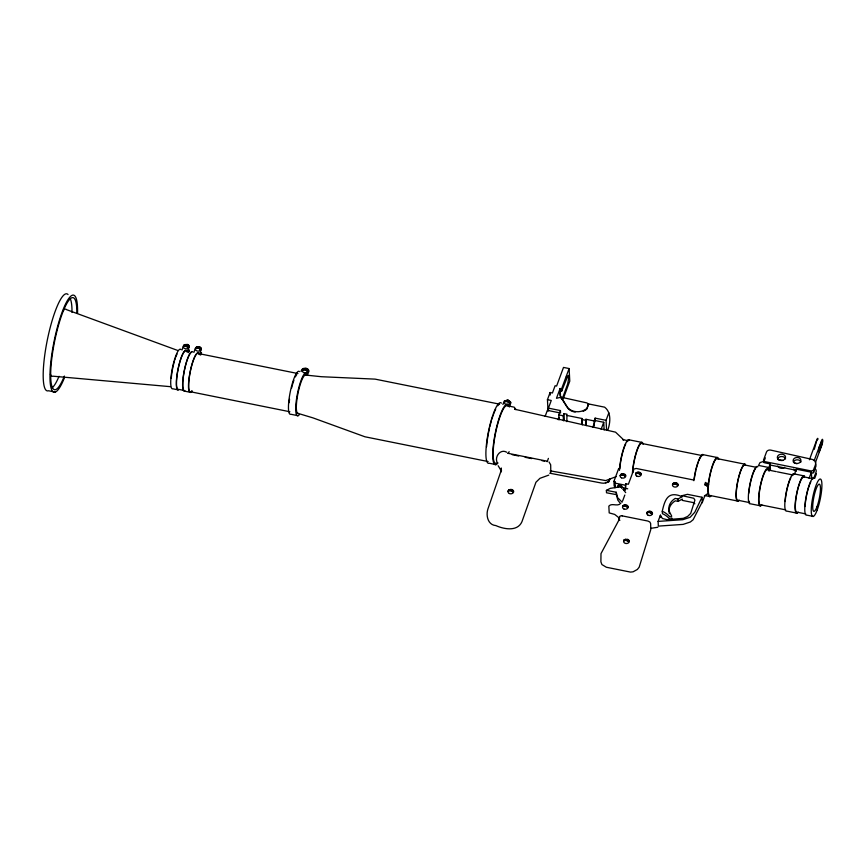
<?xml version="1.0" encoding="UTF-8"?>
<svg xmlns="http://www.w3.org/2000/svg" width="866" height="866" viewBox="0 0 866 866"><rect width="100%" height="100%" fill="white"/><g stroke="black" fill="none" stroke-linecap="round" stroke-linejoin="round"><path stroke-width="1.3" d="M619.753 502.605L617.859 500.191L616.354 494.648L606.503 492.776L606.384 490.373L610.27 488.359L619.244 486.973L623.693 487.699L623.942 490.383L625.696 492.646M619.58 517.229L619.233 519.925L619.363 519.243L600.993 553.612L600.896 561.839L601.913 564.556L606.352 567.241L630.524 572.101L633.078 571.809L637.365 569.46L639.184 567.176L650.799 529.505L650.637 523.475L649.836 521.992L647.855 521.04L622.199 515.876M184.988 344.516L183.57 346.129L185.714 345.566A5.142 3.107 20.3 0 1 186.309 345.686L188.507 347.179L188.474 345.956L186.612 344.885A5.142 3.107 20.3 0 0 186.017 344.755L183.863 345.328L188.81 346.378M200.858 348.641L195.911 347.591L198.065 347.017A5.142 3.107 20.3 0 1 198.66 347.147L200.522 348.219L200.555 349.453L198.357 347.959A5.142 3.107 20.3 0 0 197.762 347.829L195.619 348.392L195.976 347.483M302.58 370.312L303.219 369.111L305.048 368.829A5.142 3.107 20.3 0 1 305.655 368.959L307.506 370.02L307.549 371.254L305.406 369.782A5.142 3.107 20.3 0 0 304.756 369.63L302.602 370.204M509.576 403.015L507.379 401.521A5.142 3.107 20.3 0 0 506.783 401.391C503.99 402.322 504.564 400.547 507.021 400.579A5.142 3.107 20.3 0 1 507.671 400.72L509.868 402.214L509.511 403.123M508.19 491.206L508.829 489.994L510.659 489.723A5.142 3.107 20.3 0 1 511.254 489.853L513.116 490.914L513.148 492.148L510.951 490.654A5.142 3.107 20.3 0 0 510.355 490.524L508.212 491.087M620.305 475.51L620.944 474.308L622.773 474.027A5.142 3.107 20.3 0 1 623.368 474.157L625.23 475.218L625.263 476.452L623.13 474.979A5.142 3.107 20.3 0 0 622.47 474.839L620.327 475.402M622.697 506.632L623.336 505.43L625.165 505.149A5.142 3.107 20.3 0 1 625.761 505.279L627.623 506.339L627.666 507.573L625.468 506.08A5.142 3.107 20.3 0 0 624.873 505.96L622.719 506.523M635.763 473.886L636.402 472.684L638.231 472.403A5.142 3.107 20.3 0 1 638.827 472.533L640.688 473.594L640.721 474.828L638.588 473.356A5.142 3.107 20.3 0 0 637.928 473.215L635.785 473.778M623.769 540.914L624.408 539.713L626.237 539.431A5.142 3.107 20.3 0 1 626.843 539.561L628.694 540.633L628.738 541.867L626.54 540.373A5.142 3.107 20.3 0 0 625.945 540.243L623.791 540.806M646.999 512.964L647.638 511.752L649.457 511.47A5.142 3.107 20.3 0 1 650.063 511.6L651.914 512.672L651.957 513.906L649.814 512.423A5.142 3.107 20.3 0 0 649.164 512.282L647.021 512.845M677.894 484.614L677.602 485.415L675.404 483.921A5.142 3.107 20.3 0 0 674.798 483.791C671.951 484.744 672.644 482.882 675.101 482.99A5.142 3.107 20.3 0 1 675.697 483.12L677.894 484.614L672.958 483.553M550.798 472.36L550.679 464.804L549.022 461.946M768.174 470.108L770.145 463.905L764.602 462.79L763.52 461.448L760.012 462.585L758.551 465.432L768.813 467.499M181.979 350.016L183.56 345.761M188.452 352.624L189.34 350.21M193.876 352.408L195.456 348.154L196.972 346.92M200.62 355.071L201.507 352.668M301.032 371.546L301.779 369.533L303.717 368.364L306.153 368.267L308.166 369.262L309.032 370.994L307.506 374.783A21.953 4.417 -78.6 0 0 297.547 393.153A21.953 4.417 -78.6 0 0 299.43 414.533M502.93 404.476L504.164 401.142L508.18 400.2L510.994 402.517L509.36 406.955A30.916 6.214 -78.6 0 0 495.33 432.838A30.916 6.214 -78.6 0 0 497.982 462.942M509.132 451.684L508.169 453.438M548.037 411.025L547.442 399.691L550.094 392.515L552.421 392.98L555.106 385.738L556.611 386.041L563.506 367.422L569.114 368.548L569.774 381.137L563.203 398.88M545.115 416.427L547.366 410.354L559.36 412.768M548.546 410.592L548.416 408.146L551.263 400.46L547.442 399.691M560.215 390.718L561.72 391.021L561.601 388.823L560.096 388.52L556.47 398.306L561.125 397.191L567.111 406.728A11.951 9.212 -3 0 0 586.932 408.362L588.566 403.935L604.641 407.172C611.569 412.4 610.378 423.225 607.661 430.402M561.601 388.823L569.114 368.548M561.72 391.021L567.966 375.573L568.583 378.907L567.663 383.963L562.153 399.226M569.438 374.848L568.551 377.262L566.31 376.818M559.09 419.902L558.83 414.89L560.432 410.56L548.416 408.146M558.115 419.631L558.96 417.336M563.474 420.811L563.203 415.777L564.004 413.612L566.949 414.197L566.851 421.666M547.171 461.719L548.405 458.385M581.93 424.524L582.039 418.495L566.516 415.366M588.566 403.935L586.964 408.904A11.951 9.212 -3 0 1 583.219 411.22M585.827 425.303L585.936 419.274L594.108 420.919L594.379 425.931M594.108 420.919L595.148 418.137L606.059 420.335L606.601 430.402M592.864 427.1L595.278 420.573L595.148 418.137M601.134 429.309L603.732 422.283L595.278 420.573M606.059 420.335L608.863 412.779M615.542 486.346L614.178 486.064L613.929 481.355L618.725 468.409M615.012 487.785L615.293 481.637L613.929 481.355M622.806 489.344L625.404 489.864L625.685 483.726L628.38 484.267L633.62 470.13M625.404 489.864L625.685 483.726M622.6 501.003L624.819 495.038M682.072 495.677L687.452 494.324L701.99 497.246L702.239 501.955L693.136 519.73L690.364 521.992L683.101 524.395L658.344 526.117L658.095 521.408L660.412 515.173L662.403 518.518L666.907 519.632L683.361 518.323L687.647 516.439L690.7 513.408L694.911 500.104L693.785 498.264L682.072 495.677L682.127 496.673L678.035 498.989L675.188 498.415A16.346 12.611 -3 0 0 669.212 511.211L671.735 516.223L670.165 517.002L667.946 514.978A19.766 15.242 -3 0 0 662.274 511.276C665.077 498.329 668.66 490.925 682.127 496.673M705.476 482.394L704.578 484.819L706.937 485.848L707.89 487.363L708.55 484.181L707.836 483.423L706.937 485.848M705.855 485.22L706.753 482.795M707.652 486.605L708.55 484.181M702.185 502.821L704.87 495.579L710.098 496.608M763.574 462.585L765.327 457.865M769.051 471.245L770.35 467.748M794.512 474.103L796.33 469.177L811.377 472.197L811.723 478.757L813.834 478.064L815.74 472.923A5.564 4.298 -3 0 0 814.386 467.976M809.439 459.759L816.919 439.538A3.399 0.682 -78.6 0 1 817.98 439.322M814.148 460.701L821.639 440.491A3.399 0.682 -78.6 0 1 822.7 440.264A3.399 0.682 -78.6 0 1 821.888 445.113L815.328 462.801M818.706 449.616L819.431 446.542M809.093 478.357L811.377 472.197M813.423 470.281L815.328 465.129A5.564 4.298 -3 0 0 811.951 459.337L770.772 450.125A3.377 2.609 -3 0 0 766.507 451.976L763.455 460.225L764.537 461.567L811.312 470.974L813.423 470.281L813.553 472.63L811.431 473.334M813.553 472.63L815.458 467.488A5.564 4.298 -3 0 0 815.469 463.96M814.722 478.357L815.869 475.272A5.564 4.298 -3 0 0 816.367 473.507M701.99 497.246L694.781 512.261L690.115 517.283L682.852 519.687L658.095 521.408M183.928 345.22L183.462 346.064A2.847 2.208 -1.4 0 0 185.411 348.781A2.847 2.208 -1.4 0 0 188.929 347.234A2.847 2.208 -1.4 0 0 186.98 344.527M183.754 345.534L184.815 344.733A2.847 2.208 -1.4 0 1 185.508 344.516M633.728 469.134L636.185 468.452L693.709 480.024M188.387 351.78L189.005 350.676L188.474 351.066M200.349 354.356L200.966 353.263L200.436 353.653M559.826 393.099L560.129 395.751M704.87 495.579L704.372 495.947L707.36 493.869M618.302 485.436L619.017 485.09M621.55 487.72L621.864 487.504A2.176 1.31 20.3 0 0 621.788 486.14L621.03 485.501M620.857 503.2C617.566 507.227 611.981 502.442 608.841 506.112L609.199 512.889L614.698 514.426L618.378 517.316L619.807 520.466M548.773 475.109L539.94 478.324L535.935 482.265L521.938 521.722C517.5 531.897 503.828 529.18 495.839 525.575C487.796 524.98 485.772 515.411 487.926 508.959L501.122 470.693L498.166 465.724M608.473 480.814L609.318 480.078L608.993 480.749A6.094 3.572 2.1 0 1 601.48 483.033L549.672 473.193M669.331 513.603A16.346 12.611 -3 0 1 675.307 500.819L678.165 501.392L682.256 499.065L682.321 500.386L692.843 502.496L694.846 503.785M616.191 476.614L605.724 480.587L550.126 470.833M650.767 528.336L657.835 527.253M605.431 482.719L608.798 481.929L610.097 478.703M170.483 386.68L53.032 376.19A34.239 6.885 -78.6 0 1 50.401 374.188M305.211 375.01L321.34 376.71L375.075 379.124L499.585 404.162A29.476 5.921 -78.6 0 0 497.744 405.743M199.039 346.79L198.303 346.714A2.847 2.208 -1.4 0 0 197.567 346.779M606.384 490.373L616.224 492.245L617.729 497.798L622.167 502.204M561.125 397.191L587.007 402.939L588.599 404.476M558.83 414.89L563.203 415.777M581.671 419.49L585.568 420.27M506.426 405.537L514.22 407.182L515.963 409.564L514.556 409.207L615.564 432.166L623.661 439.852L622.697 439.614L628.24 440.718A18.922 3.8 -78.6 0 0 627.06 441.736M770.199 465.042L796.395 470.303L796.33 469.177M628.424 439.69L641.414 442.31M702.413 454.531L716.983 457.465M197.513 353.35L297.958 373.549M793.408 473.756L803.659 475.813M641.23 443.338L702.229 455.603M716.788 458.536L744.554 464.111M744.414 464.923L756.787 467.413M803.486 476.809L813.196 478.757M776.228 471.624L770.491 470.465L770.145 463.905M777.376 471.851L792.942 474.979M507.833 453.275L546.857 461.123M512.196 454.682L518.669 455.992M525.153 457.291L531.627 458.59M541.986 460.68L544.584 461.199M749.328 502.551L738.189 500.31A18.089 3.637 -78.6 0 1 737.767 481.723A18.089 3.637 -78.6 0 1 745.334 465.161M785.7 509.868L760.824 504.867A18.089 3.637 -78.6 0 1 760.402 486.27A18.089 3.637 -78.6 0 1 767.969 469.708M805.759 513.906L797.261 512.196A18.089 3.637 -78.6 0 1 796.85 493.598A18.089 3.637 -78.6 0 1 804.406 477.036M738.048 501.122L710.282 495.536A18.922 3.8 -78.6 0 1 709.849 476.094A18.922 3.8 -78.6 0 1 717.752 458.774M760.651 505.852L750.389 503.785A19.106 3.843 -78.6 0 1 749.945 484.159A19.106 3.843 -78.6 0 1 757.934 466.677M797.088 513.181L786.837 511.113A19.106 3.843 -78.6 0 1 786.393 491.487A19.106 3.843 -78.6 0 1 794.382 474.005M813.293 516.439L806.798 515.129A19.106 3.843 -78.6 0 1 806.365 495.504A19.106 3.843 -78.6 0 1 814.343 478.021M190.747 391.811L289.883 411.751M190.661 392.363L184.772 391.183A20.221 4.07 -78.6 0 1 184.306 370.399A20.221 4.07 -78.6 0 1 192.761 351.888M298.056 415.712L290.803 414.251A21.953 4.417 -78.6 0 1 290.294 391.692A21.953 4.417 -78.6 0 1 299.474 371.601M614.763 483.076L625.155 485.166M625.934 488.435L627.731 488.792M488.121 461.556L364.932 436.778L312.972 417.877L297.449 413.212M496.045 464.609L489.203 463.234A30.916 6.214 -78.6 0 1 488.489 431.463A30.916 6.214 -78.6 0 1 501.414 403.145M55.262 392.103L48.485 390.75A49.514 9.959 -78.6 0 1 47.349 339.862A49.514 9.959 -78.6 0 1 68.035 294.537M504.932 401.153L509.868 402.214M302.905 369.403L307.841 370.453M186.038 346.66L188.507 347.179M636.077 472.977L641.024 474.027M620.619 474.6L625.566 475.65M623.022 505.722L627.958 506.772M647.313 512.044L652.25 513.094M508.504 490.286L513.451 491.347M624.094 540.005L629.03 541.055M777.614 459.348L782.767 460.506M794.349 463.094L796.915 463.667M177.844 350.503L66.552 309.66A34.239 6.885 -78.6 0 0 62.666 311.056M506.751 452.247C500.375 448.393 494.021 456.999 497.409 463.104M187.099 344.322L188.788 345.285L189.167 346.887L187.197 352.213A20.221 4.07 -78.6 0 0 178.58 366.556A20.221 4.07 -78.6 0 0 178.483 389.916L172.875 388.791A20.221 4.07 -78.6 0 1 172.41 368.007A20.221 4.07 -78.6 0 1 180.864 349.496M620.554 486.768L621.312 487.417M561.157 397.732L567.143 407.269M501.338 471.829L501.284 468.008L501.446 470.996M671.724 517.857L671.864 518.626L670.295 519.405L668.076 517.381A19.766 15.242 -3 0 0 662.403 513.668L662.274 511.276M814.267 449.357L816.4 441.671A5.575 1.126 -78.6 0 1 817.179 440.09M678.035 498.989L678.165 501.392M660.412 515.173L660.531 517.532M623.693 487.699L623.823 490.102M616.224 492.245L616.354 494.648M603.732 422.283L604.143 429.98M585.936 419.274L586.271 425.574M582.039 418.495L582.374 424.784M564.004 413.612L564.34 419.902M560.096 388.52L560.594 397.895M560.432 410.56L560.562 413.006M550.094 392.515L550.235 395.026M306.023 368.602A2.847 2.208 -1.4 0 1 308.047 371.027A2.847 2.208 -1.4 0 1 305.178 372.932M304.453 372.856A2.847 2.208 -1.4 0 1 302.396 370.713A2.847 2.208 -1.4 0 1 304.551 368.591M201.183 352.754A2.847 2.208 -1.4 0 1 200.306 354.302M189.221 350.167A2.847 2.208 -1.4 0 1 188.344 351.726M693.839 480.695A20.015 4.027 -78.6 0 1 703.43 454.791M694.261 479.179A18.922 3.8 -78.6 0 1 695.799 470.758M696.08 469.578A18.922 3.8 -78.6 0 1 698.332 462.076M698.797 460.896A18.922 3.8 -78.6 0 1 701.038 456.62M711.343 495.536A20.015 4.027 -78.6 0 1 709.633 476.04A20.015 4.027 -78.6 0 1 718.715 459.294M739.228 500.104A18.922 3.8 -78.6 0 1 737.15 484.105A18.922 3.8 -78.6 0 1 745.518 464.36M798.29 512.152A19.106 3.843 -78.6 0 1 796.19 496.002A19.106 3.843 -78.6 0 1 804.633 476.062M805.088 506.534A18.089 3.637 -78.6 0 1 809.158 485.848M809.483 484.949A18.089 3.637 -78.6 0 1 810.793 481.842M749.642 502.572A18.089 3.637 -78.6 0 1 748.993 501.143M748.819 493.198A18.089 3.637 -78.6 0 1 755.65 468.387M761.842 504.824A19.106 3.843 -78.6 0 1 760.207 486.227A19.106 3.843 -78.6 0 1 768.867 470.238M64.409 377.836A49.514 9.959 -78.6 0 1 49.968 376.926A49.514 9.959 -78.6 0 1 64.171 307.029A49.514 9.959 -78.6 0 1 77.55 313.189M486.551 446.845A29.476 5.921 -78.6 0 1 488.056 435.317M488.272 434.061A29.476 5.921 -78.6 0 1 489.582 427.772M489.875 426.548A29.476 5.921 -78.6 0 1 491.455 420.584M491.856 419.241A29.476 5.921 -78.6 0 1 493.111 415.42M493.533 414.251A29.476 5.921 -78.6 0 1 495.677 409.185M196.874 347.006A2.847 2.208 -1.4 0 0 195.759 350.005A2.847 2.208 -1.4 0 0 199.624 350.838A2.847 2.208 -1.4 0 0 200.739 347.829L199.516 346.952L200.88 347.71L201.334 349.334L199.364 354.659A20.221 4.07 -78.6 0 0 190.184 371.579A20.221 4.07 -78.6 0 0 191.927 391.28M64.376 376.06A46.948 9.439 -78.6 0 1 50.683 375.617A46.948 9.439 -78.6 0 1 63.824 309.692A46.948 9.439 -78.6 0 1 76.858 313.438M70.027 298.294A46.948 9.439 -78.6 0 1 71.997 312.464M59.029 376.299A46.948 9.439 -78.6 0 1 51.765 388.13M785.181 501.544A18.089 3.637 -78.6 0 1 790.831 477.826M792.098 475.715A18.089 3.637 -78.6 0 1 793.234 474.741M186.342 351.163A19.658 3.951 -78.6 0 0 180.593 359.661A19.658 3.951 -78.6 0 0 176.534 381.094L176.523 384.829A19.658 3.951 -78.6 0 0 178.58 389.364L184.869 390.631A19.658 3.951 -78.6 0 1 183.873 390.371M186.471 344.506A1.992 1.537 -3 0 1 188.139 346.811M184.436 346.064A1.992 1.537 -3 0 1 185.952 344.571M183.17 388.834A19.658 3.951 -78.6 0 1 182.813 386.095L182.823 382.361A19.658 3.951 -78.6 0 1 183.083 379.048M183.213 377.868A19.658 3.951 -78.6 0 1 191.635 352.17M191.981 390.761A19.658 3.951 -78.6 0 1 188.691 387.275L188.701 383.541A19.658 3.951 -78.6 0 1 192.772 362.107A19.658 3.951 -78.6 0 1 198.52 353.609M304.984 368.505A1.992 1.537 -3 0 1 306.845 371.059M303.522 370.399A1.992 1.537 -3 0 1 303.544 369.598M303.75 369.23A1.992 1.537 -3 0 1 304.496 368.656M619.829 468.755A18.922 3.8 -78.6 0 1 623.022 451.262M623.336 450.19A18.922 3.8 -78.6 0 1 625.728 443.944M200.468 348.067A1.992 1.537 -3 0 1 200.447 348.868M199.916 349.561A1.992 1.537 -3 0 1 199.494 349.81M196.539 348.5A1.992 1.537 -3 0 1 196.614 348.1M196.831 347.731A1.992 1.537 -3 0 1 197.156 347.407M199.559 347.147A1.992 1.537 -3 0 1 200.273 347.699M496.283 463.191A29.476 5.921 -78.6 0 1 495.612 432.903A29.476 5.921 -78.6 0 1 507.931 405.916M171.273 378.377A18.619 3.745 -78.6 0 1 174.423 361.176M174.737 360.115A18.619 3.745 -78.6 0 1 175.397 358.102M175.733 357.171A18.619 3.745 -78.6 0 1 177.086 353.967M289.212 402.679A19.658 3.951 -78.6 0 1 289.536 399.258M291.582 388.076A19.658 3.951 -78.6 0 1 292.21 385.662M292.535 384.504A19.658 3.951 -78.6 0 1 293.92 380.282M295.349 376.905A19.658 3.951 -78.6 0 1 296.735 374.61M298.445 413.472A19.658 3.951 -78.6 0 1 297.991 393.261A19.658 3.951 -78.6 0 1 306.218 375.27M632.754 472.381A18.922 3.8 -78.6 0 1 636.662 451.76A18.922 3.8 -78.6 0 1 642.193 443.576M619.471 470.357A19.972 4.016 -78.6 0 1 623.596 448.588A19.972 4.016 -78.6 0 1 629.441 439.95M632.461 472.966A19.972 4.016 -78.6 0 1 637.311 449.14A19.972 4.016 -78.6 0 1 643.146 444.139M505.701 401.51A1.992 1.537 -3 0 1 506.242 400.817M506.653 400.568A1.992 1.537 -3 0 1 509.554 401.478M575.186 412.108A11.951 9.212 -3 0 1 567.847 408.243M676.757 482.979A2.847 2.208 -1.4 0 1 677.428 486.313A2.847 2.208 -1.4 0 1 673.077 486.291A2.847 2.208 -1.4 0 1 673.91 482.968M674.603 482.752A2.847 2.208 -1.4 0 1 676.075 482.763M617.653 487.006A2.176 1.31 20.3 0 1 617.837 486.714L618.54 486.367A2.176 1.31 20.3 0 1 620.684 486.789M621.463 487.45A2.176 1.31 20.3 0 1 621.766 488.186M618.227 486.768A2.176 1.31 20.3 0 1 618.151 485.415M618.887 485.057A2.176 1.31 20.3 0 1 621.009 485.48M619.58 517.229A2.847 1.721 20.3 0 1 622.199 515.876M627.211 539.204A2.847 2.208 -1.4 0 1 628.727 542.603A2.847 2.208 -1.4 0 1 624.061 542.581A2.847 2.208 -1.4 0 1 625.739 539.193M796.352 471.212A3.919 3.02 -3 0 1 793.635 469.091M784.704 467.38A4.124 3.183 -3 0 1 777.83 465.995M793.386 462.087A3.919 3.02 -3 0 1 797.218 459.824A3.919 3.02 -3 0 1 800.942 462.043M777.592 458.915A4.124 3.183 -3 0 1 781.63 456.523A4.124 3.183 -3 0 1 785.559 458.861M821.12 442.623L818.89 448.631L819.074 451.987L821.293 445.968A5.575 1.126 -78.6 0 0 822.516 440.762A5.575 1.126 -78.6 0 0 821.12 442.623M508.732 400.579L508.05 400.363A2.847 2.208 -1.4 0 0 504.456 402.852A2.847 2.208 -1.4 0 0 508.851 404.303A2.847 2.208 -1.4 0 0 508.732 400.579M817.223 509.901A19.106 3.843 -78.6 0 0 820.838 479.32A19.106 3.843 -78.6 0 0 811.68 504.044A19.106 3.843 -78.6 0 0 817.223 509.901M817.049 506.588A13.888 2.793 -78.6 0 0 819.68 484.354A13.888 2.793 -78.6 0 0 813.022 502.334A13.888 2.793 -78.6 0 0 817.049 506.588M648.179 515.27A2.847 2.208 -1.4 0 0 652.488 513.386A2.847 2.208 -1.4 0 0 648.266 511.46A2.847 2.208 -1.4 0 0 648.179 515.27M636.943 476.203A2.847 2.208 -1.4 0 0 641.251 474.319A2.847 2.208 -1.4 0 0 637.03 472.381A2.847 2.208 -1.4 0 0 636.943 476.203M623.877 508.948A2.847 2.208 -1.4 0 0 628.196 507.065A2.847 2.208 -1.4 0 0 623.975 505.127A2.847 2.208 -1.4 0 0 623.877 508.948M621.485 477.826A2.847 2.208 -1.4 0 0 625.804 475.943A2.847 2.208 -1.4 0 0 621.582 474.005A2.847 2.208 -1.4 0 0 621.485 477.826M509.37 493.523A2.847 2.208 -1.4 0 0 513.679 491.628A2.847 2.208 -1.4 0 0 509.457 489.701A2.847 2.208 -1.4 0 0 509.37 493.523M794.209 462.65A3.919 3.02 -3 0 0 800.779 461.253A3.919 3.02 -3 0 0 796.081 457.584A3.919 3.02 -3 0 0 794.209 462.65M778.458 459.63A4.124 3.183 -3 0 0 785.397 458.157A4.124 3.183 -3 0 0 780.439 454.282A4.124 3.183 -3 0 0 778.458 459.63"/></g></svg>
